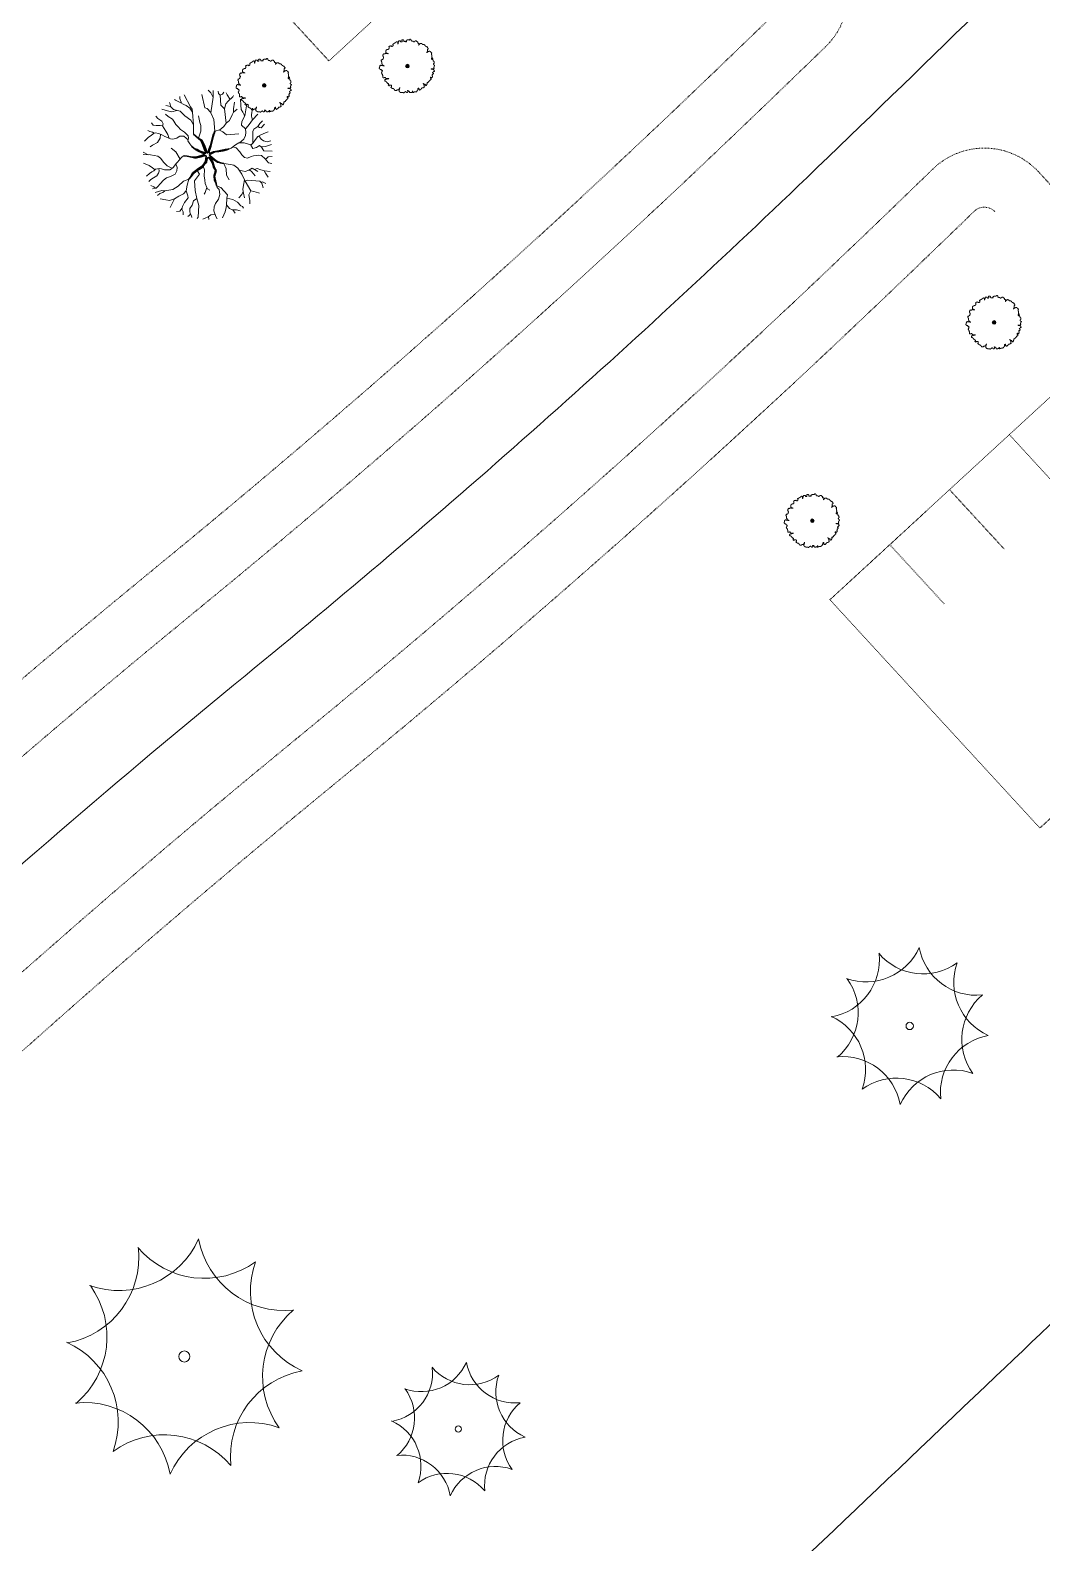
# Model space of a CAD drawing. Header units: feet. Extents: x 99089 to 101049, y 99298 to 100905.
# Drawn here: x 99781.5 to 99918.4, y 99948.9 to 100153.6 of the extents above; entities that cross this region are included whole.
import ezdxf

# ---------------------------------------------------------------- set-up
doc = ezdxf.new("R2010")
doc.units = ezdxf.units.FT
doc.header["$MEASUREMENT"] = 0
doc.linetypes.add('DGN Style 2', pattern=[27.4374, 16.46244, -10.97496])
for name, color, linetype, lineweight in [('Survey Exist Alignments', 1, 'DGN Style 2', 0), ('Survey Exist Driveway', 92, 'DGN Style 2', 0), ('Survey Exist Pavement', 92, 'DGN Style 2', 0), ('Survey Exist Surface', 7, 'DGN Style 2', 0), ('Survey Exist Trees', 96, 'Continuous', 0)]:
    doc.layers.add(name, color=color, linetype=linetype, lineweight=lineweight)
doc.linetypes.add('StationLine', pattern='A,0,[2,dgnlstyle-.shx,S=0.039683,R=0,X=0,Y=0],100.0002', length=100.0002)
doc.linetypes.add('{ Tree Line }', pattern='A,0,[2,dgnlstyle-lstyle.shx,S=0.059208,R=0,X=0,Y=0],-7.4711', length=7.4711)

# ---------------------------------------------------------------- blocks, each defined once
blk = doc.blocks.new('C Tree')
at = {"layer": 'Survey Exist Trees', "color": 3}
blk.add_circle((0, 0), 0.00164, dxfattribs=at)
for centre, start, end in [((-0.03928, 0.02941), 280.2067, 5.9716), ((-0.01935, 0.04536), 250.2113, 335.9762), ((0.00593, 0.04896), 220.2113, 305.9762), ((0.02962, 0.03943), 190.2113, 275.9762), ((0.04537, 0.01934), 160.2113, 245.9762), ((-0.04872, 0.00583), 310.2067, 35.9716), ((-0.04537, -0.01935), 340.2113, 65.9762), ((-0.02962, -0.03944), 10.2113, 95.9762), ((0.01935, -0.04537), 70.2113, 155.9762), ((-0.00593, -0.04897), 40.2113, 125.9762)]:
    blk.add_arc(centre, 0.02581, start, end, dxfattribs=at)
at = {"layer": 'Survey Exist Trees', "color": 3, "extrusion": (0, 0, -1)}
for centre, start, end in [((-0.049, -0.00594), 324.0728, 49.7489), ((-0.03947, -0.02965), 354.0728, 79.7489)]:
    blk.add_arc(centre, 0.02583, start, end, dxfattribs=at)
blk = doc.blocks.new('D  Ttree')
at = {"layer": 'Survey Exist Trees', "color": 3, "linetype": 'Continuous', "lineweight": 0, "flags": 128}
for points in [[(-0.00882, 0.01255), (-0.00892, 0.01804), (-0.00954, 0.02565), (-0.00968, 0.02732), (-0.01064, 0.02875), (-0.01446, 0.03593)], [(0.00119, 0.02549), (-0.00083, 0.02766), (-0.00221, 0.02819), (-0.00388, 0.03599)], [(0.00265, 0.03471), (0.00128, 0.03704), (-0.00018, 0.03856)], [(0.00266, 0.03832), (0.00281, 0.03448), (0.00129, 0.02512), (0.00318, 0.02123), (0.00377, 0.01439), (0.00678, 0.01502), (0.00906, 0.01713), (0.01042, 0.01907), (0.00949, 0.02755), (0.00738, 0.02981), (0.00691, 0.03556), (0.0059, 0.03655), (0.00572, 0.03805)], [(0.00691, 0.03556), (0.00821, 0.03618), (0.00908, 0.03734)], [(0.01274, 0.03314), (0.01107, 0.03593), (0.01054, 0.03693)], [(-0.01867, 0.02662), (-0.02176, 0.02579), (-0.02421, 0.0264), (-0.02766, 0.02728)], [(-0.00892, 0.01804), (-0.01039, 0.02088), (-0.01406, 0.02346), (-0.01687, 0.02615), (-0.02066, 0.02713), (-0.02249, 0.02897), (-0.02519, 0.02955)], [(-0.02249, 0.02897), (-0.02265, 0.03033), (-0.02305, 0.03123)], [(-0.00954, 0.02565), (-0.01111, 0.02786), (-0.01331, 0.02946), (-0.01453, 0.03007), (-0.01685, 0.0313), (-0.01954, 0.03265), (-0.02021, 0.03311)], [(-0.01599, 0.03084), (-0.01697, 0.03362), (-0.01696, 0.03485)], [(0.00949, 0.02753), (0.01032, 0.03042), (0.01168, 0.03213), (0.01438, 0.0347), (0.0147, 0.03541)], [(0.01042, 0.01911), (0.01251, 0.02062), (0.01398, 0.02392), (0.01484, 0.02551), (0.01693, 0.02735)], [(0.01484, 0.02551), (0.01485, 0.0276), (0.01535, 0.03151)], [(0.01832, 0.0074), (0.02093, 0.00949), (0.02192, 0.01172), (0.02215, 0.01356), (0.02192, 0.0157), (0.0196, 0.01785), (0.0198, 0.01998), (0.0215, 0.02344), (0.02274, 0.03057)], [(0.0215, 0.02344), (0.02108, 0.02392), (0.02023, 0.02551), (0.01938, 0.02722), (0.01914, 0.02967), (0.019, 0.03321)], [(0.02601, 0.02087), (0.02537, 0.02318), (0.02537, 0.02403), (0.02602, 0.02786)], [(-0.02728, 0.01744), (-0.02864, 0.01771), (-0.03097, 0.01759), (-0.03268, 0.01796), (-0.03374, 0.01929)], [(-0.02329, 0.01007), (-0.02412, 0.01244), (-0.02534, 0.01428), (-0.02729, 0.01746), (-0.0268, 0.01857), (-0.02765, 0.02016), (-0.0301, 0.02175), (-0.0312, 0.02317)], [(-0.00989, 0.00516), (-0.00989, 0.00516), (-0.01116, 0.0068), (-0.01226, 0.00863), (-0.01188, 0.01023), (-0.012, 0.01157), (-0.0142, 0.01366), (-0.01665, 0.01525), (-0.01799, 0.01684), (-0.01933, 0.01832), (-0.02055, 0.02028), (-0.02141, 0.0215), (-0.02385, 0.0231), (-0.02556, 0.02432)], [(-0.00597, 0.01021), (-0.00465, 0.01438), (-0.00464, 0.01769), (-0.00513, 0.01953), (-0.00585, 0.02345)], [(0.02192, 0.01571), (0.02352, 0.01755), (0.02499, 0.01963), (0.0261, 0.02097), (0.02921, 0.02439)], [(0.02619, 0.00713), (0.0262, 0.01407), (0.02677, 0.01546), (0.02914, 0.01704), (0.03034, 0.01896), (0.03199, 0.02047)], [(0.02915, 0.01705), (0.03025, 0.01656), (0.0311, 0.01631), (0.03314, 0.01849)], [(-0.01215, 0.0091), (-0.01323, 0.01023), (-0.0147, 0.01145), (-0.01592, 0.01145), (-0.01702, 0.01133), (-0.018, 0.01084), (-0.01886, 0.01023), (-0.02119, 0.00962), (-0.02242, 0.00974), (-0.02437, 0.01048), (-0.02596, 0.01122), (-0.02731, 0.01195), (-0.02939, 0.01293), (-0.03159, 0.01343), (-0.03269, 0.01269), (-0.03392, 0.01184), (-0.03551, 0.01073), (-0.03792, 0.0084)], [(-0.0321, 0.01309), (-0.03318, 0.0138), (-0.03477, 0.01416), (-0.03597, 0.01471)], [(-0.0285, 0.01251), (-0.02866, 0.01012), (-0.03026, 0.00767), (-0.03308, 0.00596), (-0.03465, 0.00512)], [(0.00651, 0.01497), (0.00852, 0.01401), (0.01069, 0.01213), (0.01792, 0.0127)], [(0.01223, 0.00382), (0.01332, 0.0042), (0.0159, 0.00628), (0.01798, 0.00738), (0.02104, 0.0075), (0.02435, 0.0064), (0.02533, 0.00628), (0.02643, 0.00738), (0.02778, 0.00934), (0.02913, 0.01117), (0.0306, 0.01191), (0.03269, 0.01288), (0.03524, 0.01392)], [(0.02982, 0.01151), (0.03109, 0.00958), (0.03256, 0.0086), (0.03464, 0.0081), (0.03683, 0.00862)], [(-0.02145, -0.00768), (-0.02246, -0.00716), (-0.02441, -0.00618), (-0.02649, -0.00422), (-0.02844, -0.00164), (-0.03003, -0.00042), (-0.03223, -0.00005), (-0.03444, 0.00032), (-0.03879, 0.00054)], [(-0.03576, 0.00039), (-0.03875, 0.00193)], [(-0.01687, -0.00222), (-0.0193, 0.00217), (-0.02212, 0.00433)], [(0.01438, 0.00506), (0.01638, 0.00445), (0.01846, 0.00212), (0.0198, 0.00028), (0.02139, -0.00119), (0.0231, -0.00168), (0.02531, -0.00071), (0.02666, -0.00034), (0.02984, 0.00003), (0.03143, -0.0001), (0.03351, -0.00206), (0.03558, -0.00439), (0.0374, -0.00482)], [(0.02492, 0.00633), (0.0263, 0.00407), (0.02838, 0.00468), (0.0301, 0.00578), (0.03132, 0.00492), (0.03279, 0.00259), (0.03769, 0.00244)], [(0.03104, 0.00512), (0.03193, 0.00505), (0.03365, 0.00529), (0.03726, 0.00638)], [(-0.03164, -0.0085), (-0.03323, -0.00739), (-0.03519, -0.00604), (-0.03846, -0.00468)], [(-0.01447, -0.00032), (-0.01473, -0.00031), (-0.01608, -0.00128), (-0.01743, -0.00288), (-0.01841, -0.00398), (-0.01914, -0.00483), (-0.02013, -0.00618), (-0.02099, -0.00728), (-0.02185, -0.00802), (-0.02283, -0.00863), (-0.02503, -0.0085), (-0.02613, -0.0085), (-0.02785, -0.00801), (-0.02907, -0.00776), (-0.03017, -0.00789), (-0.0314, -0.00825), (-0.03238, -0.00923), (-0.03348, -0.00984), (-0.03495, -0.01082), (-0.03665, -0.01232)], [(-0.02935, -0.0078), (-0.02932, -0.00936), (-0.02957, -0.01058), (-0.03055, -0.01217), (-0.03263, -0.01327), (-0.03423, -0.01425), (-0.03536, -0.01555)], [(-0.01926, -0.00499), (-0.01866, -0.00728), (-0.01879, -0.00924), (-0.01977, -0.01108), (-0.02247, -0.01255), (-0.0248, -0.0134), (-0.02664, -0.01475), (-0.0286, -0.01683), (-0.02995, -0.01842), (-0.03093, -0.0194), (-0.03308, -0.01981)], [(-0.0031, -0.00634), (-0.00238, -0.00864), (-0.00251, -0.0122), (-0.00227, -0.01465), (-0.00191, -0.01673), (-0.00106, -0.01906), (-0.00192, -0.02199), (-0.00254, -0.02297)], [(0.00902, -0.00485), (0.01311, -0.00534), (0.01493, -0.00575), (0.01734, -0.00757), (0.01821, -0.00884), (0.01979, -0.01116), (0.02163, -0.01535), (0.02498, -0.0211), (0.02379, -0.02336), (0.02437, -0.02683), (0.02448, -0.02868)], [(0.00902, -0.00485), (0.0104, -0.00789), (0.01059, -0.01165), (0.01228, -0.01457)], [(0.01821, -0.00884), (0.02174, -0.00952), (0.02382, -0.00879), (0.02591, -0.00757), (0.02921, -0.00953)], [(0.02424, -0.00854), (0.02565, -0.00977), (0.02761, -0.01222)], [(0.02732, -0.0084), (0.02884, -0.00781), (0.03104, -0.00855), (0.03312, -0.00916), (0.03647, -0.0095)], [(0.03378, -0.00236), (0.03523, -0.00096), (0.03773, -0.00061)], [(-0.03137, -0.01948), (-0.03231, -0.01866), (-0.03421, -0.01785)], [(-0.0227, -0.03089), (-0.02021, -0.02575), (-0.01766, -0.02419), (-0.01488, -0.02277), (-0.01328, -0.02102), (-0.01269, -0.01772), (-0.01172, -0.01404), (-0.01485, -0.01523), (-0.018, -0.01833), (-0.02122, -0.02015), (-0.02592, -0.02096), (-0.02769, -0.02075), (-0.03156, -0.02208)], [(-0.00673, -0.00906), (-0.0054, -0.01119), (-0.00827, -0.01501), (-0.00794, -0.02077), (-0.00683, -0.02563), (-0.00574, -0.02971), (-0.00617, -0.03652), (-0.00675, -0.03736)], [(0.00473, -0.01776), (0.00506, -0.01906), (0.00628, -0.02016), (0.00677, -0.0231), (0.0059, -0.02592), (0.00418, -0.02861), (0.00332, -0.03045), (0.00307, -0.0329), (0.00429, -0.03621), (0.00508, -0.03756)], [(0.02124, -0.01446), (0.02062, -0.01773), (0.02024, -0.02018), (0.02073, -0.02238), (0.02121, -0.0252)], [(0.02163, -0.01535), (0.02295, -0.01467), (0.02552, -0.01491), (0.02809, -0.01516), (0.03042, -0.01529), (0.03164, -0.01651), (0.03238, -0.01925)], [(0.03103, -0.0159), (0.03201, -0.01578), (0.0336, -0.01651), (0.03373, -0.01677)], [(0.03285, -0.00908), (0.03373, -0.01063), (0.03539, -0.01291)], [(-0.02593, -0.02096), (-0.02702, -0.02197), (-0.02886, -0.02258), (-0.0303, -0.02374)], [(-0.02021, -0.02575), (-0.02312, -0.02675), (-0.02532, -0.02626), (-0.02864, -0.02566)], [(-0.01328, -0.02102), (-0.01233, -0.02407), (-0.01197, -0.02517), (-0.01418, -0.02799), (-0.01541, -0.03031), (-0.01578, -0.03178), (-0.01505, -0.0335), (-0.01493, -0.03516)], [(-0.00683, -0.02563), (-0.00891, -0.02689), (-0.00978, -0.02946), (-0.01101, -0.03142), (-0.01113, -0.03326), (-0.01089, -0.03436), (-0.01004, -0.03583), (-0.00988, -0.03681)], [(-0.0012, -0.01953), (-0.00069, -0.01979), (0.00077, -0.02053)], [(0.00478, -0.01798), (0.00728, -0.01908), (0.01117, -0.02335), (0.01093, -0.02531), (0.01065, -0.02943), (0.01052, -0.03081), (0.00989, -0.03341), (0.0083, -0.03694)], [(0.01093, -0.02531), (0.01432, -0.02614), (0.01708, -0.0277), (0.01912, -0.02997), (0.0201, -0.03022), (0.02075, -0.03134)], [(0.0205, -0.02134), (0.01975, -0.02324), (0.01803, -0.02507)], [(0.02498, -0.02111), (0.02685, -0.02141), (0.02954, -0.02227), (0.03027, -0.02243)], [(-0.01566, -0.03132), (-0.01701, -0.03301), (-0.01892, -0.03326)], [(-0.01062, -0.03482), (-0.01151, -0.0357), (-0.01223, -0.03614)], [(0.00386, -0.03504), (0.00135, -0.03523), (-0.00012, -0.03633), (-0.00208, -0.03718), (-0.0034, -0.03786)], [(0.01065, -0.02932), (0.0125, -0.03144), (0.01421, -0.0323), (0.01666, -0.03218), (0.01868, -0.03281)], [(0.01431, -0.03229), (0.01582, -0.03431)], [(0.00004, -0.03621), (0.00013, -0.03797)]]:
    blk.add_lwpolyline(points, dxfattribs=at)
at = {"layer": 'Survey Exist Trees', "color": 3, "linetype": 'Continuous', "lineweight": 30, "flags": 128}
for points in [[(-0.00806, 0.0038), (-0.00679, 0.00337), (-0.00507, 0.00255), (-0.00346, 0.00185), (-0.00206, 0.00126), (-0.00173, 0.00128), (-0.00161, 0.00165), (-0.00214, 0.00311), (-0.00309, 0.00568), (-0.00398, 0.00777), (-0.00455, 0.00877), (-0.00617, 0.01021), (-0.00882, 0.01255)], [(-0.00664, 0.01063), (-0.00509, 0.00966), (-0.00397, 0.00896), (-0.00306, 0.00711), (-0.00226, 0.00531), (-0.00149, 0.00308), (-0.00102, 0.00173), (-0.00079, 0.00143), (-0.00043, 0.00153), (-0.00009, 0.00241), (0.00045, 0.0039), (0.00116, 0.00585), (0.00177, 0.00825), (0.0023, 0.01053), (0.00277, 0.0122), (0.00345, 0.01336)], [(0.00377, 0.01439), (0.00279, 0.01118), (0.00215, 0.0085), (0.0014, 0.00549), (0.00045, 0.00242), (0.0003, 0.00195), (0.00049, 0.00141), (0.00092, 0.00136), (0.00303, 0.00209), (0.00536, 0.00256), (0.00809, 0.00298), (0.00987, 0.00337), (0.01138, 0.00353)], [(-0.01092, -0.00083), (-0.00875, -0.00105), (-0.00679, -0.00085), (-0.00462, -0.00031), (-0.00265, 0.00051), (-0.00246, 0.00086), (-0.00271, 0.00113), (-0.00587, 0.00255), (-0.00762, 0.00347), (-0.00989, 0.00516)], [(0.01223, 0.00382), (0.01061, 0.00327), (0.00845, 0.00273), (0.00609, 0.00235), (0.00374, 0.00199), (0.00215, 0.00123), (0.00067, 0.00052), (0.00049, 0.00029), (0.00089, -0.00024), (0.00216, -0.00126), (0.00454, -0.00316), (0.00561, -0.00391), (0.00771, -0.00459)], [(-0.01064, -0.01283), (-0.00929, -0.01036), (-0.00774, -0.0091), (-0.00602, -0.00786), (-0.00419, -0.00658), (-0.0025, -0.00475), (-0.00187, -0.00358), (-0.00134, -0.00065), (-0.00151, -0.0002), (-0.00194, -0.0001), (-0.00453, -0.00083), (-0.00718, -0.00141), (-0.0083, -0.00152), (-0.01058, -0.00089), (-0.01256, -0.00051), (-0.01447, -0.00032)], [(0.00452, -0.01674), (0.00353, -0.01454), (0.00332, -0.01254), (0.00326, -0.01185), (0.00368, -0.01069), (0.00406, -0.00882), (0.00298, -0.00698), (0.00245, -0.0047), (0.00159, -0.00318), (0.00043, -0.00154), (0, -0.00128), (-0.00044, -0.00138), (-0.00074, -0.00188), (-0.00123, -0.00382), (-0.00137, -0.00441), (-0.0031, -0.00634), (-0.00403, -0.00735), (-0.00673, -0.00906), (-0.00944, -0.01149), (-0.01172, -0.01404)], [(0.00902, -0.00485), (0.00522, -0.0041), (0.00348, -0.0028), (0.00067, -0.00107), (0.00172, -0.00268), (0.00264, -0.0041), (0.00295, -0.00544), (0.0036, -0.00741), (0.00448, -0.00889), (0.00362, -0.01228), (0.00473, -0.01776)]]:
    blk.add_lwpolyline(points, dxfattribs=at)
blk = doc.blocks.new('S Tree')
at = {"layer": 'Survey Exist Trees', "color": 3, "linetype": 'Continuous', "lineweight": 0}
blk.add_circle((0, 0), 0.00164, dxfattribs=at)
blk.add_open_spline([(-0.0103, 0.0211), (-0.0128, 0.0196), (-0.0131, 0.0196), (-0.0129, 0.0194), (-0.0129, 0.0191), (-0.0128, 0.0188), (-0.0128, 0.0185), (-0.0126, 0.0182), (-0.0129, 0.018), (-0.0131, 0.0178), (-0.0135, 0.0176), (-0.014, 0.0175), (-0.0142, 0.0176), (-0.0142, 0.0179), (-0.0145, 0.0182), (-0.0148, 0.018), (-0.0151, 0.0179), (-0.0154, 0.0178), (-0.0157, 0.0178), (-0.016, 0.0178), (-0.0163, 0.0175), (-0.0167, 0.0173), (-0.0163, 0.017), (-0.0163, 0.0167), (-0.0164, 0.0165), (-0.0164, 0.0162), (-0.0164, 0.0159), (-0.0164, 0.0156), (-0.0166, 0.0153), (-0.0169, 0.015), (-0.0171, 0.0149), (-0.0174, 0.0149), (-0.0177, 0.0149), (-0.018, 0.0147), (-0.0183, 0.0146), (-0.0186, 0.0144), (-0.0189, 0.0143), (-0.0192, 0.0138), (-0.0192, 0.0135), (-0.0192, 0.0133), (-0.0192, 0.013), (-0.0192, 0.0125), (-0.0192, 0.0122), (-0.019, 0.0118), (-0.0171, 0.011), (-0.0192, 0.0114), (-0.0195, 0.0112), (-0.0198, 0.0111), (-0.02, 0.0109), (-0.0203, 0.0109), (-0.0206, 0.0111), (-0.0209, 0.0109), (-0.0212, 0.0109), (-0.0215, 0.0106), (-0.0215, 0.0104), (-0.0216, 0.0101), (-0.0218, 0.0098), (-0.0219, 0.0095), (-0.0219, 0.0092), (-0.0218, 0.0092), (-0.0218, 0.0089), (-0.0216, 0.0086), (-0.0215, 0.0083), (-0.0212, 0.0082), (-0.0212, 0.0079), (-0.0212, 0.0076), (-0.0213, 0.0073), (-0.0215, 0.007), (-0.0216, 0.0067), (-0.0216, 0.0064), (-0.0218, 0.0061), (-0.0221, 0.006), (-0.0224, 0.0057), (-0.0228, 0.0056), (-0.023, 0.0055), (-0.023, 0.0056), (-0.0231, 0.0057), (-0.0233, 0.0053), (-0.0233, 0.0053), (-0.023, 0.0053), (-0.0231, 0.0052), (-0.0232, 0.0051), (-0.0236, 0.0046), (-0.0231, 0.0044), (-0.0231, 0.0041), (-0.0229, 0.0038), (-0.0229, 0.0035), (-0.0229, 0.0032), (-0.0229, 0.003), (-0.0229, 0.0027), (-0.0229, 0.0024), (-0.0228, 0.0021), (-0.0225, 0.0021), (-0.0224, 0.0018), (-0.0225, 0.0015), (-0.0225, 0.0012), (-0.0207, 0.0001), (-0.0227, 0.0006), (-0.0229, 0.0006), (-0.0232, 0.0005), (-0.0235, 0.0006), (-0.0238, 0.0008), (-0.0241, 0.0006), (-0.0244, 0.0005), (-0.0245, 0.0002), (-0.0247, -0.0001), (-0.0247, -0.0005), (-0.0248, -0.001), (-0.0248, -0.0013), (-0.025, -0.0015), (-0.025, -0.0018), (-0.025, -0.0021), (-0.0248, -0.0024), (-0.0245, -0.0026), (-0.0241, -0.0029), (-0.0238, -0.0029), (-0.0235, -0.0029), (-0.0232, -0.003), (-0.0234, -0.0031), (-0.0235, -0.0032), (-0.0235, -0.0034), (-0.0232, -0.0036), (-0.0229, -0.0037), (-0.0227, -0.0037), (-0.0224, -0.0039), (-0.0222, -0.0042), (-0.0224, -0.0044), (-0.0225, -0.0047), (-0.0227, -0.005), (-0.0227, -0.0051), (-0.0227, -0.0052), (-0.0225, -0.0053), (-0.0227, -0.0054), (-0.0227, -0.0055), (-0.0229, -0.0056), (-0.0231, -0.0059), (-0.0229, -0.0062), (-0.0229, -0.0065), (-0.0227, -0.0068), (-0.0225, -0.0071), (-0.0222, -0.0072), (-0.0221, -0.0075), (-0.0221, -0.0078), (-0.0221, -0.0081), (-0.0219, -0.0084), (-0.0219, -0.0087), (-0.0219, -0.0089), (-0.0219, -0.0092), (-0.0219, -0.0095), (-0.0219, -0.0098), (-0.0218, -0.0101), (-0.0215, -0.0103), (-0.0212, -0.0103), (-0.0209, -0.0103), (-0.0206, -0.0101), (-0.0203, -0.01), (-0.02, -0.01), (-0.0198, -0.01), (-0.0196, -0.0103), (-0.0196, -0.0105), (-0.0192, -0.0108), (-0.0189, -0.0111), (-0.0165, -0.0111), (-0.0192, -0.0117), (-0.0195, -0.012), (-0.0198, -0.012), (-0.02, -0.012), (-0.0202, -0.0123), (-0.0202, -0.0126), (-0.0202, -0.013), (-0.02, -0.0133), (-0.0198, -0.0133), (-0.0195, -0.0134), (-0.0192, -0.0136), (-0.0187, -0.014), (-0.0184, -0.0143), (-0.0183, -0.0146), (-0.0183, -0.0149), (-0.018, -0.0149), (-0.0177, -0.015), (-0.0176, -0.0153), (-0.0173, -0.0155), (-0.0169, -0.0156), (-0.0167, -0.0159), (-0.0166, -0.0162), (-0.0169, -0.0164), (-0.017, -0.0166), (-0.0173, -0.0166), (-0.0171, -0.0169), (-0.0169, -0.0172), (-0.0164, -0.0174), (-0.0161, -0.0175), (-0.0163, -0.0172), (-0.016, -0.0171), (-0.0157, -0.0169), (-0.0154, -0.0169), (-0.0151, -0.0169), (-0.0148, -0.0169), (-0.0144, -0.0169), (-0.0142, -0.0172), (-0.0142, -0.0175), (-0.0142, -0.0178), (-0.0141, -0.0181), (-0.0141, -0.0185), (-0.0144, -0.0187), (-0.0147, -0.0188), (-0.0144, -0.0191), (-0.0142, -0.0194), (-0.014, -0.0195), (-0.0137, -0.0195), (-0.0134, -0.0198), (-0.0131, -0.02), (-0.0128, -0.02), (-0.0125, -0.02), (-0.0122, -0.0203), (-0.0118, -0.0206), (-0.0116, -0.0209), (-0.0116, -0.0211), (-0.0113, -0.0213), (-0.0112, -0.0216), (-0.0109, -0.0216), (-0.0106, -0.0217), (-0.0103, -0.0217), (-0.0099, -0.0217), (-0.0095, -0.0217), (-0.0095, -0.0214), (-0.0093, -0.0211), (-0.009, -0.0211), (-0.0086, -0.0211), (-0.0083, -0.021), (-0.008, -0.0209), (-0.0077, -0.0209), (-0.0068, -0.0191), (-0.0074, -0.0211), (-0.0074, -0.0214), (-0.0074, -0.0217), (-0.0074, -0.022), (-0.0074, -0.0223), (-0.0073, -0.0226), (-0.007, -0.0227), (-0.0067, -0.023), (-0.0066, -0.0233), (-0.0063, -0.0233), (-0.006, -0.0233), (-0.0057, -0.0235), (-0.0054, -0.0235), (-0.0051, -0.0235), (-0.0048, -0.0235), (-0.0045, -0.0235), (-0.0042, -0.0235), (-0.0039, -0.0235), (-0.0037, -0.0235), (-0.0037, -0.0238), (-0.0034, -0.0238), (-0.0031, -0.0236), (-0.0028, -0.0233), (-0.0024, -0.023), (-0.0021, -0.0229), (-0.0018, -0.0226), (-0.0015, -0.0227), (-0.0012, -0.023), (-0.0009, -0.0233), (-0.0006, -0.0235), (-0.0002, -0.0235), (0.0001, -0.0233), (0.0004, -0.0232), (0.0004, -0.0232), (0.0004, -0.0227), (0.0004, -0.0223), (0.0003, -0.022), (0.0001, -0.0216), (0.0001, -0.0219), (0.0004, -0.0219), (0.0007, -0.0219), (0.001, -0.022), (0.0014, -0.0224), (0.0017, -0.0227), (0.0017, -0.023), (0.0019, -0.0233), (0.0021, -0.0235), (0.0024, -0.0235), (0.0027, -0.0236), (0.003, -0.0235), (0.0034, -0.0233), (0.0037, -0.0233), (0.004, -0.0232), (0.0042, -0.0229), (0.0045, -0.0226), (0.0046, -0.0223), (0.0043, -0.0223), (0.0046, -0.0223), (0.0049, -0.0223), (0.0048, -0.0226), (0.0046, -0.0229), (0.0045, -0.0232), (0.0043, -0.0235), (0.0046, -0.0235), (0.0049, -0.0233), (0.0052, -0.0233), (0.0055, -0.0233), (0.0059, -0.023), (0.0063, -0.0229), (0.0066, -0.0229), (0.0069, -0.0229), (0.0072, -0.0229), (0.0077, -0.0227), (0.0079, -0.0227), (0.0082, -0.0227), (0.0082, -0.0224), (0.0084, -0.0222), (0.0085, -0.0219), (0.0088, -0.0217), (0.0091, -0.0214), (0.0091, -0.0211), (0.0092, -0.0209), (0.0095, -0.0209), (0.0095, -0.0206), (0.0092, -0.0203), (0.0092, -0.02), (0.0094, -0.0197), (0.0097, -0.0197), (0.0098, -0.0194), (0.0101, -0.0195), (0.0101, -0.0198), (0.0101, -0.0201), (0.0103, -0.0204), (0.0104, -0.0207), (0.0107, -0.0211), (0.0107, -0.0214), (0.011, -0.0211), (0.0113, -0.0211), (0.0116, -0.021), (0.0117, -0.0207), (0.012, -0.0206), (0.0123, -0.0203), (0.0124, -0.02), (0.0126, -0.0197), (0.0129, -0.0194), (0.0133, -0.0194), (0.0136, -0.0193), (0.0139, -0.0193), (0.0142, -0.0191), (0.0145, -0.0188), (0.0148, -0.0187), (0.015, -0.0187), (0.015, -0.0184), (0.0149, -0.0181), (0.0148, -0.0177), (0.0148, -0.0172), (0.0148, -0.0169), (0.0138, -0.015), (0.015, -0.0165), (0.015, -0.0162), (0.015, -0.0159), (0.0153, -0.0161), (0.0156, -0.0161), (0.0159, -0.0164), (0.0158, -0.0166), (0.0159, -0.0169), (0.0162, -0.0172), (0.0165, -0.0174), (0.0168, -0.0172), (0.0169, -0.0169), (0.0171, -0.0166), (0.0172, -0.0164), (0.0172, -0.0161), (0.0174, -0.0158), (0.0175, -0.0155), (0.0175, -0.0152), (0.0174, -0.0149), (0.0174, -0.0146), (0.0177, -0.0146), (0.0179, -0.0145), (0.0182, -0.0145), (0.0187, -0.0142), (0.0188, -0.0139), (0.0188, -0.0136), (0.0191, -0.0134), (0.0195, -0.0132), (0.0197, -0.0129), (0.02, -0.0127), (0.02, -0.0124), (0.0201, -0.0121), (0.0204, -0.0121), (0.0207, -0.012), (0.021, -0.0119), (0.021, -0.0116), (0.021, -0.0113), (0.021, -0.011), (0.0208, -0.0107), (0.0206, -0.0107), (0.0203, -0.0108), (0.0203, -0.0105), (0.0204, -0.0103), (0.0204, -0.01), (0.0206, -0.0097), (0.0206, -0.01), (0.0208, -0.01), (0.0211, -0.01), (0.0214, -0.0101), (0.0217, -0.0101), (0.0219, -0.0098), (0.0221, -0.0097), (0.0221, -0.0094), (0.0221, -0.0091), (0.022, -0.0088), (0.0217, -0.0087), (0.0219, -0.0084), (0.022, -0.0081), (0.0223, -0.0079), (0.0223, -0.0076), (0.022, -0.0075), (0.0221, -0.0072), (0.0224, -0.0071), (0.0227, -0.0071), (0.023, -0.0068), (0.023, -0.0065), (0.0229, -0.0062), (0.0226, -0.006), (0.0223, -0.0058), (0.0224, -0.0055), (0.0227, -0.0053), (0.023, -0.0052), (0.0232, -0.0049), (0.0237, -0.0042), (0.0236, -0.0046), (0.0239, -0.0047), (0.0239, -0.0044), (0.0239, -0.0042), (0.0237, -0.0039), (0.0236, -0.0036), (0.0235, -0.0033), (0.0233, -0.003), (0.0208, -0.0025), (0.0232, -0.0024), (0.0235, -0.0023), (0.0236, -0.002), (0.0233, -0.0017), (0.0233, -0.0014), (0.0233, -0.0011), (0.0233, -0.0008), (0.0236, -0.0008), (0.0236, -0.0005), (0.0237, -0.0002), (0.0237, 0), (0.024, 0.0003), (0.0242, 0.0006), (0.0239, 0.0008), (0.0235, 0.0012), (0.0232, 0.0015), (0.023, 0.0018), (0.0232, 0.0021), (0.0233, 0.0024), (0.0236, 0.0024), (0.0236, 0.0027), (0.0237, 0.003), (0.0237, 0.0032), (0.0237, 0.0035), (0.0236, 0.0038), (0.0236, 0.0041), (0.0233, 0.0043), (0.023, 0.0044), (0.0229, 0.0047), (0.0227, 0.0051), (0.0227, 0.0054), (0.0226, 0.0058), (0.0225, 0.0059), (0.0223, 0.006), (0.0221, 0.006), (0.0219, 0.006), (0.0218, 0.0059), (0.0214, 0.0061), (0.0212, 0.0064), (0.0212, 0.0069), (0.0216, 0.0071), (0.0218, 0.007), (0.0217, 0.0069), (0.0221, 0.0067), (0.0221, 0.0068), (0.0224, 0.0069), (0.0224, 0.0071), (0.0222, 0.0073), (0.0219, 0.0077), (0.0217, 0.0077), (0.0217, 0.0078), (0.0216, 0.0079), (0.0216, 0.0082), (0.0217, 0.0085), (0.0217, 0.0088), (0.0216, 0.009), (0.0216, 0.0093), (0.0216, 0.0098), (0.0214, 0.0102), (0.0214, 0.0105), (0.0213, 0.0108), (0.0213, 0.0111), (0.0214, 0.0114), (0.0216, 0.0117), (0.0214, 0.012), (0.0211, 0.0121), (0.0207, 0.0124), (0.0206, 0.0127), (0.0203, 0.013), (0.02, 0.0131), (0.0197, 0.0133), (0.0194, 0.0133), (0.0191, 0.0133), (0.0191, 0.013), (0.0187, 0.013), (0.0184, 0.013), (0.0171, 0.0118), (0.0179, 0.0135), (0.0177, 0.0137), (0.0177, 0.014), (0.0177, 0.0143), (0.0177, 0.0146), (0.0177, 0.0149), (0.0179, 0.015), (0.0182, 0.0151), (0.0185, 0.0153), (0.0185, 0.0156), (0.0185, 0.0159), (0.0182, 0.016), (0.0179, 0.0163), (0.0177, 0.0167), (0.0177, 0.017), (0.0174, 0.017), (0.0169, 0.0172), (0.0168, 0.0175), (0.0165, 0.0175), (0.0162, 0.0176), (0.0159, 0.0178), (0.0158, 0.018), (0.0155, 0.0183), (0.0153, 0.0186), (0.0153, 0.0189), (0.015, 0.0189), (0.0148, 0.0191), (0.0145, 0.0191), (0.0142, 0.0191), (0.0139, 0.0192), (0.0136, 0.0192), (0.0133, 0.0194), (0.013, 0.0194), (0.0129, 0.0196), (0.0129, 0.0199), (0.012, 0.0202), (0.0117, 0.0201), (0.0114, 0.0201), (0.0111, 0.0199), (0.0099, 0.0185), (0.0104, 0.0201), (0.01, 0.0202), (0.0097, 0.0202), (0.0094, 0.0204), (0.0091, 0.0204), (0.0091, 0.0207), (0.0091, 0.021), (0.0091, 0.0212), (0.0094, 0.0212), (0.0091, 0.0214), (0.0085, 0.0217), (0.0081, 0.022), (0.0081, 0.0223), (0.0078, 0.0224), (0.0075, 0.0225), (0.0072, 0.0225), (0.0068, 0.0225), (0.0068, 0.0223), (0.0065, 0.022), (0.0062, 0.0218), (0.0059, 0.0215), (0.0056, 0.0214), (0.0052, 0.0218), (0.0049, 0.0221), (0.0046, 0.0221), (0.0042, 0.0221), (0.0039, 0.0221), (0.0037, 0.0224), (0.0034, 0.0225), (0.0033, 0.0228), (0.0033, 0.0231), (0.0032, 0.0234), (0.0029, 0.0237), (0.0026, 0.0239), (0.0023, 0.0239), (0.002, 0.0237), (0.0019, 0.0234), (0.0016, 0.0231), (0.0013, 0.0233), (0.001, 0.0233), (0.0005, 0.0234), (0.0003, 0.0234), (0, 0.0234), (-0.0003, 0.0231), (-0.0006, 0.0231), (-0.0009, 0.023), (-0.001, 0.0227), (-0.0013, 0.0225), (-0.0012, 0.0223), (-0.0009, 0.022), (-0.001, 0.0217), (-0.0013, 0.0217), (-0.0016, 0.0217), (-0.0019, 0.0218), (-0.0022, 0.0218), (-0.0025, 0.0218), (-0.0028, 0.0218), (-0.0031, 0.022), (-0.0031, 0.0223), (-0.0031, 0.0225), (-0.0031, 0.0228), (-0.0034, 0.023), (-0.0037, 0.0233), (-0.0039, 0.0233), (-0.0042, 0.0233), (-0.0045, 0.0233), (-0.0048, 0.0233), (-0.005, 0.023), (-0.005, 0.0227), (-0.0048, 0.0224), (-0.0048, 0.0221), (-0.0048, 0.0218), (-0.005, 0.0215), (-0.0053, 0.0215), (-0.0055, 0.0215), (-0.0058, 0.0215), (-0.0061, 0.0217), (-0.0061, 0.022), (-0.0061, 0.0223), (-0.0061, 0.0225), (-0.0064, 0.0225), (-0.0067, 0.0225), (-0.007, 0.0224), (-0.0073, 0.0223), (-0.0076, 0.0223), (-0.0079, 0.0223), (-0.0079, 0.022), (-0.008, 0.0217), (-0.008, 0.0214), (-0.0082, 0.0211), (-0.0085, 0.0185), (-0.0087, 0.0212), (-0.0089, 0.0215), (-0.0092, 0.0217), (-0.0095, 0.0217), (-0.0097, 0.0215), (-0.01, 0.0214), (-0.0103, 0.0211)], degree=1, knots=[0, 0, 0.125, 0.12766, 0.130319, 0.132979, 0.135638, 0.138298, 0.140957, 0.143617, 0.146277, 0.148936, 0.151596, 0.154255, 0.156915, 0.159574, 0.162234, 0.164894, 0.167553, 0.170213, 0.172872, 0.175532, 0.178191, 0.180851, 0.183511, 0.18617, 0.18883, 0.191489, 0.194149, 0.196809, 0.199468, 0.202128, 0.204787, 0.207447, 0.210106, 0.212766, 0.215426, 0.218085, 0.220745, 0.223404, 0.226064, 0.228723, 0.231383, 0.234043, 0.236702, 0.239362, 0.242021, 0.244681, 0.24734, 0.25, 0.25125, 0.2525, 0.25375, 0.255, 0.25625, 0.2575, 0.25875, 0.26, 0.26125, 0.2625, 0.26375, 0.265, 0.26625, 0.2675, 0.26875, 0.27, 0.27125, 0.2725, 0.27375, 0.275, 0.27625, 0.2775, 0.27875, 0.28, 0.28125, 0.2825, 0.28375, 0.285, 0.28625, 0.2875, 0.28875, 0.29, 0.29125, 0.2925, 0.29375, 0.295, 0.29625, 0.2975, 0.29875, 0.3, 0.30125, 0.3025, 0.30375, 0.305, 0.30625, 0.3075, 0.30875, 0.31, 0.31125, 0.3125, 0.31375, 0.315, 0.31625, 0.3175, 0.31875, 0.32, 0.32125, 0.3225, 0.32375, 0.325, 0.32625, 0.3275, 0.32875, 0.33, 0.33125, 0.3325, 0.33375, 0.335, 0.33625, 0.3375, 0.33875, 0.34, 0.34125, 0.3425, 0.34375, 0.345, 0.34625, 0.3475, 0.34875, 0.35, 0.35125, 0.3525, 0.35375, 0.355, 0.35625, 0.3575, 0.35875, 0.36, 0.36125, 0.3625, 0.36375, 0.365, 0.36625, 0.3675, 0.36875, 0.37, 0.37125, 0.3725, 0.37375, 0.375, 0.37625, 0.3775, 0.37875, 0.38, 0.38125, 0.3825, 0.38375, 0.385, 0.38625, 0.3875, 0.38875, 0.39, 0.39125, 0.3925, 0.39375, 0.395, 0.39625, 0.3975, 0.39875, 0.4, 0.40125, 0.4025, 0.40375, 0.405, 0.40625, 0.4075, 0.40875, 0.41, 0.41125, 0.4125, 0.41375, 0.415, 0.41625, 0.4175, 0.41875, 0.42, 0.42125, 0.4225, 0.42375, 0.425, 0.42625, 0.4275, 0.42875, 0.43, 0.43125, 0.4325, 0.43375, 0.435, 0.43625, 0.4375, 0.43875, 0.44, 0.44125, 0.4425, 0.44375, 0.445, 0.44625, 0.4475, 0.44875, 0.45, 0.45125, 0.4525, 0.45375, 0.455, 0.45625, 0.4575, 0.45875, 0.46, 0.46125, 0.4625, 0.46375, 0.465, 0.46625, 0.4675, 0.46875, 0.47, 0.47125, 0.4725, 0.47375, 0.475, 0.47625, 0.4775, 0.47875, 0.48, 0.48125, 0.4825, 0.48375, 0.485, 0.48625, 0.4875, 0.48875, 0.49, 0.49125, 0.4925, 0.49375, 0.495, 0.49625, 0.4975, 0.49875, 0.5, 0.50125, 0.5025, 0.50375, 0.505, 0.50625, 0.5075, 0.50875, 0.51, 0.51125, 0.5125, 0.51375, 0.515, 0.51625, 0.5175, 0.51875, 0.52, 0.52125, 0.5225, 0.52375, 0.525, 0.52625, 0.5275, 0.52875, 0.53, 0.53125, 0.5325, 0.53375, 0.535, 0.53625, 0.5375, 0.53875, 0.54, 0.54125, 0.5425, 0.54375, 0.545, 0.54625, 0.5475, 0.54875, 0.55, 0.55125, 0.5525, 0.55375, 0.555, 0.55625, 0.5575, 0.55875, 0.56, 0.56125, 0.5625, 0.56375, 0.565, 0.56625, 0.5675, 0.56875, 0.57, 0.57125, 0.5725, 0.57375, 0.575, 0.57625, 0.5775, 0.57875, 0.58, 0.58125, 0.5825, 0.58375, 0.585, 0.58625, 0.5875, 0.58875, 0.59, 0.59125, 0.5925, 0.59375, 0.595, 0.59625, 0.5975, 0.59875, 0.6, 0.60125, 0.6025, 0.60375, 0.605, 0.60625, 0.6075, 0.60875, 0.61, 0.61125, 0.6125, 0.61375, 0.615, 0.61625, 0.6175, 0.61875, 0.62, 0.62125, 0.6225, 0.62375, 0.625, 0.62625, 0.6275, 0.62875, 0.63, 0.63125, 0.6325, 0.63375, 0.635, 0.63625, 0.6375, 0.63875, 0.64, 0.64125, 0.6425, 0.64375, 0.645, 0.64625, 0.6475, 0.64875, 0.65, 0.65125, 0.6525, 0.65375, 0.655, 0.65625, 0.6575, 0.65875, 0.66, 0.66125, 0.6625, 0.66375, 0.665, 0.66625, 0.6675, 0.66875, 0.67, 0.67125, 0.6725, 0.67375, 0.675, 0.67625, 0.6775, 0.67875, 0.68, 0.68125, 0.6825, 0.68375, 0.685, 0.68625, 0.6875, 0.68875, 0.69, 0.69125, 0.6925, 0.69375, 0.695, 0.69625, 0.6975, 0.69875, 0.7, 0.70125, 0.7025, 0.70375, 0.705, 0.70625, 0.7075, 0.70875, 0.71, 0.71125, 0.7125, 0.71375, 0.715, 0.71625, 0.7175, 0.71875, 0.72, 0.72125, 0.7225, 0.72375, 0.725, 0.72625, 0.7275, 0.72875, 0.73, 0.73125, 0.7325, 0.73375, 0.735, 0.73625, 0.7375, 0.73875, 0.74, 0.74125, 0.7425, 0.74375, 0.745, 0.74625, 0.7475, 0.74875, 0.75, 0.75125, 0.7525, 0.75375, 0.755, 0.75625, 0.7575, 0.75875, 0.76, 0.76125, 0.7625, 0.76375, 0.765, 0.76625, 0.7675, 0.76875, 0.77, 0.77125, 0.7725, 0.77375, 0.775, 0.77625, 0.7775, 0.77875, 0.78, 0.78125, 0.7825, 0.78375, 0.785, 0.78625, 0.7875, 0.78875, 0.79, 0.79125, 0.7925, 0.79375, 0.795, 0.79625, 0.7975, 0.79875, 0.8, 0.80125, 0.8025, 0.80375, 0.805, 0.80625, 0.8075, 0.80875, 0.81, 0.81125, 0.8125, 0.81375, 0.815, 0.81625, 0.8175, 0.81875, 0.82, 0.82125, 0.8225, 0.82375, 0.825, 0.82625, 0.8275, 0.82875, 0.83, 0.83125, 0.8325, 0.83375, 0.835, 0.83625, 0.8375, 0.83875, 0.84, 0.84125, 0.8425, 0.84375, 0.845, 0.84625, 0.8475, 0.84875, 0.85, 0.85125, 0.8525, 0.85375, 0.855, 0.85625, 0.8575, 0.85875, 0.86, 0.86125, 0.8625, 0.86375, 0.865, 0.86625, 0.8675, 0.86875, 0.87, 0.87125, 0.8725, 0.87375, 0.875, 0.87625, 0.8775, 0.87875, 0.88, 0.88125, 0.8825, 0.88375, 0.885, 0.88625, 0.8875, 0.88875, 0.89, 0.89125, 0.8925, 0.89375, 0.895, 0.89625, 0.8975, 0.89875, 0.9, 0.90125, 0.9025, 0.90375, 0.905, 0.90625, 0.9075, 0.90875, 0.91, 0.91125, 0.9125, 0.91375, 0.915, 0.91625, 0.9175, 0.91875, 0.92, 0.92125, 0.9225, 0.92375, 0.925, 0.92625, 0.9275, 0.92875, 0.93, 0.93125, 0.9325, 0.93375, 0.935, 0.93625, 0.9375, 0.93875, 0.94, 0.94125, 0.9425, 0.94375, 0.945, 0.94625, 0.9475, 0.94875, 0.95, 0.95125, 0.9525, 0.95375, 0.955, 0.95625, 0.9575, 0.95875, 0.96, 0.96125, 0.9625, 0.96375, 0.965, 0.96625, 0.9675, 0.96875, 0.97, 0.97125, 0.9725, 0.97375, 0.975, 0.97625, 0.9775, 0.97875, 0.98, 0.98125, 0.9825, 0.98375, 0.985, 0.98625, 0.9875, 0.98875, 0.99, 0.99125, 0.9925, 0.99375, 0.995, 0.99625, 0.9975, 0.99875, 1, 1], dxfattribs=at)
at = {"layer": 'Survey Exist Trees', "color": 3, "linetype": 'Continuous', "lineweight": 80}
blk.add_point((0, 0), dxfattribs=at)

msp = doc.modelspace()

# ---------------------------------------------------------------- linework, layer by layer
at = {"layer": 'Survey Exist Alignments', "linetype": 'StationLine', "ltscale": 0.003281, "flags": 128}
msp.add_lwpolyline([(100099.61, 100353.12, -0.008385), (99977.24, 100223.6, -0.007878), (99886.61, 100133.71, -0.020011), (99810.55, 100066.25, 0.025769), (99713.63, 99978.28, 0.037832), (99653.1, 99907.37, -0.023999), (99615.93, 99861.31, -0.011749), (99554.41, 99795.33, -0.098614), (99545.46, 99789.2, -0.045344), (99478.32, 99767.47, -0.022164), (99336.44, 99741.94, -0.019473), (99271.74, 99735.78, -0.003536), (99182.39, 99731.42)], format="xyb", dxfattribs=at)
at = {"layer": 'Survey Exist Driveway', "ltscale": 0.003281, "flags": 128}
msp.add_lwpolyline([(99930.48, 100120.85), (99917.97, 100134.45)], dxfattribs=at)
at = {"layer": 'Survey Exist Pavement', "ltscale": 0.003281}
for p, q in [((99914, 100098.89), (99921.44, 100090.79)), ((99905.9, 100091.44), (99913.35, 100083.35)), ((99897.81, 100084), (99905.25, 100075.9))]:
    msp.add_line(p, q, dxfattribs=at)
msp.add_arc((99882.17, 100158.6), 10, 314.0621, 42.6078, dxfattribs=at)
at = {"layer": 'Survey Exist Pavement', "lineweight": 13, "ltscale": 0.003281, "extrusion": (0, 0, -1)}
for centre, radius, start, end in [((-97079.41, 103054.66), 4040.22, 225.93793, 226.13761), ((-99006.15, 101049.85), 1259.64, 226.13761, 230.72328), ((-97079.41, 103054.66), 4062.22, 225.95293, 226.13761), ((-99006.15, 101049.85), 1281.64, 226.13761, 230.72328)]:
    msp.add_arc(centre, radius, start, end, dxfattribs=at)
at = {"layer": 'Survey Exist Pavement', "ltscale": 0.003281, "extrusion": (0, 0, -1)}
msp.add_arc((-99910.61, 100127.68), 10, 45.9529, 137.3922, dxfattribs=at)
at = {"layer": 'Survey Exist Pavement', "lineweight": 13, "ltscale": 0.003281}
for radius in [1281.64, 1259.64]:
    msp.add_arc((100614.95, 99082.65), radius, 129.27672, 135.18124, dxfattribs=at)
at = {"layer": 'Survey Exist Pavement', "ltscale": 0.003281}
for points in [[(99902.13, 100223.28), (99873.69, 100254.19), (99793.47, 100180.4), (99821.9, 100149.49)], [(99969.93, 100150.34), (99998.37, 100119.43), (99918.14, 100045.64), (99889.71, 100076.55)]]:
    msp.add_3dface(points, dxfattribs=at)
at = {"layer": 'Survey Exist Surface', "ltscale": 0.003281, "extrusion": (0, 0, -1)}
for centre, radius, start, end in [((-97079.41, 103054.66), 4032.22, 225.93793, 226.13761), ((-99006.15, 101049.85), 1251.64, 226.13761, 230.72328), ((-99910.61, 100127.68), 2, 45.9529, 137.3922), ((-97079.41, 103054.66), 4070.22, 225.95293, 226.13761), ((-99006.15, 101049.85), 1289.64, 226.13761, 230.72328)]:
    msp.add_arc(centre, radius, start, end, dxfattribs=at)
at = {"layer": 'Survey Exist Surface', "ltscale": 0.003281}
for radius in [1289.64, 1251.64]:
    msp.add_arc((100614.95, 99082.65), radius, 129.27672, 135.18124, dxfattribs=at)
at = {"layer": 'Survey Exist Trees', "linetype": '{ Tree Line }'}
for points, knots in [([(99708.96, 100746.98, 0), (99720.75, 100746.98, 0), (99732.55, 100746.98, 0), (99744.35, 100746.98, 0), (99755.78, 100746.98, 0), (99751.26, 100722.28, 0), (99761.48, 100717.28, 0), (99767.73, 100714.22, 0), (99774.2, 100711.43, 0), (99780.88, 100709.29, 0), (99791.83, 100705.79, 0), (99803.02, 100703.77, 0), (99813.99, 100700.15, 0), (99825.14, 100696.47, 0), (99836.7, 100693.06, 0), (99843.68, 100681.88, 0), (99849.18, 100673.07, 0), (99845.9, 100663.47, 0), (99844.82, 100654.46, 0), (99843.53, 100643.72, 0), (99841.08, 100632.36, 0), (99837.97, 100622.48, 0), (99834.74, 100612.23, 0), (99814.7, 100605.84, 0), (99815.14, 100597.35, 0), (99815.3, 100594.1, 0), (99819.5, 100590.33, 0), (99823.13, 100587.07, 0), (99827.32, 100583.32, 0), (99834.36, 100591.82, 0), (99837.97, 100589.36, 0), (99840.46, 100587.66, 0), (99837.45, 100580.95, 0), (99839.11, 100579.08, 0), (99847.69, 100569.44, 0), (99892.22, 100582.64, 0), (99890.49, 100565.37, 0), (99889.17, 100552.2, 0), (99886.42, 100538.58, 0), (99883.64, 100525.4, 0), (99880.18, 100509.01, 0), (99875.28, 100492.28, 0), (99872.22, 100476.28, 0), (99869.49, 100462, 0), (99890.5, 100448.9, 0), (99890.49, 100435.16, 0), (99890.48, 100422.47, 0), (99887.7, 100408.21, 0), (99875.65, 100396.33, 0), (99868.39, 100389.17, 0), (99859.94, 100390.33, 0), (99852.81, 100386.05, 0), (99838.65, 100377.55, 0), (99824.7, 100368.3, 0), (99810.57, 100359.78, 0), (99792.44, 100348.84, 0), (99771.44, 100342.98, 0), (99753.48, 100331.22, 0), (99736.13, 100319.87, 0), (99765.66, 100288.15, 0), (99752.34, 100269.55, 0), (99739.93, 100252.21, 0), (99720.88, 100220.86, 0), (99708.96, 100231.85, 0), (99696.45, 100243.39, 0), (99683.29, 100262.62, 0), (99672.42, 100279.83, 0), (99665.22, 100291.23, 0), (99658.6, 100302.65, 0), (99651.87, 100314.09, 0), (99640.86, 100332.82, 0), (99633.67, 100354.22, 0), (99622.18, 100372.34, 0), (99614.59, 100384.32, 0), (99590.21, 100373.82, 0), (99579.94, 100363.2, 0), (99572.77, 100355.8, 0), (99566.94, 100347.75, 0), (99561.67, 100339.22, 0), (99555.59, 100329.38, 0), (99554.16, 100316.71, 0), (99547.97, 100307.24, 0), (99540.59, 100295.94, 0), (99516.05, 100314.33, 0), (99506.87, 100301.53, 0), (99495.76, 100286.03, 0), (99486.61, 100269.07, 0), (99492.03, 100253.55, 0), (99498.55, 100234.88, 0), (99506.76, 100216.1, 0), (99514.86, 100197.59, 0), (99522.18, 100180.85, 0), (99533.63, 100164.81, 0), (99538.84, 100148.47, 0), (99545.93, 100126.21, 0), (99518.41, 100105.16, 0), (99495.45, 100087.94, 0), (99485.97, 100080.83, 0), (99476.38, 100101.13, 0), (99466.91, 100099.36, 0), (99450.06, 100096.2, 0), (99433.1, 100091.96, 0), (99416.67, 100077.66, 0), (99405.02, 100067.51, 0), (99406.57, 100053.67, 0), (99398.41, 100043.39, 0), (99386.52, 100028.43, 0), (99374.7, 100014.54, 0), (99357.3, 100004.56, 0), (99346.71, 99998.48, 0), (99333.61, 99997.68, 0), (99323.05, 100001.13, 0), (99311.77, 100004.82, 0), (99301.66, 100013.29, 0), (99289.94, 100017.12, 0), (99268.58, 100024.11, 0), (99247.01, 100032.31, 0), (99224.86, 100033.11, 0), (99211.61, 100033.59, 0), (99198.21, 100031.34, 0), (99184.9, 100029.69, 0), (99173.68, 100028.29, 0), (99162.4, 100029.37, 0), (99151.79, 100022.83, 0), (99134.77, 100012.34, 0), (99131.31, 99992.91, 0), (99124.39, 99976, 0), (99117.8, 99959.91, 0), (99118.64, 99940.74, 0), (99108.41, 99926.89, 0), (99101.94, 99918.13, 0), (99095.47, 99909.38, 0), (99089, 99900.62, 0)], [0, 0, 0, 0, 0.018953, 0.018953, 0.018953, 0.037309, 0.037309, 0.037309, 0.04855, 0.04855, 0.04855, 0.066943, 0.066943, 0.066943, 0.085609, 0.085609, 0.085609, 0.100301, 0.100301, 0.100301, 0.117814, 0.117814, 0.117814, 0.135996, 0.135996, 0.135996, 0.142968, 0.142968, 0.142968, 0.15101, 0.15101, 0.15101, 0.156548, 0.156548, 0.156548, 0.185022, 0.185022, 0.185022, 0.206741, 0.206741, 0.206741, 0.233742, 0.233742, 0.233742, 0.257835, 0.257835, 0.257835, 0.280097, 0.280097, 0.280097, 0.293506, 0.293506, 0.293506, 0.320145, 0.320145, 0.320145, 0.354324, 0.354324, 0.354324, 0.387357, 0.387357, 0.387357, 0.418132, 0.418132, 0.418132, 0.450422, 0.450422, 0.450422, 0.471817, 0.471817, 0.471817, 0.506827, 0.506827, 0.506827, 0.529971, 0.529971, 0.529971, 0.546115, 0.546115, 0.546115, 0.564746, 0.564746, 0.564746, 0.586967, 0.586967, 0.586967, 0.613856, 0.613856, 0.613856, 0.646224, 0.646224, 0.646224, 0.67549, 0.67549, 0.67549, 0.715371, 0.715371, 0.715371, 0.731834, 0.731834, 0.731834, 0.761137, 0.761137, 0.761137, 0.78193, 0.78193, 0.78193, 0.81221, 0.81221, 0.81221, 0.830642, 0.830642, 0.830642, 0.850332, 0.850332, 0.850332, 0.886217, 0.886217, 0.886217, 0.907693, 0.907693, 0.907693, 0.925799, 0.925799, 0.925799, 0.954852, 0.954852, 0.954852, 0.98251, 0.98251, 0.98251, 1, 1, 1, 1]), ([(99406.4, 99490.57, 0), (99414.39, 99502.76, 0), (99422.38, 99514.94, 0), (99430.37, 99527.12, 0), (99440.76, 99542.95, 0), (99461.99, 99548.3, 0), (99479.47, 99555.68, 0), (99495.32, 99562.37, 0), (99514.96, 99557.35, 0), (99529.7, 99567.1, 0), (99543.8, 99576.43, 0), (99553.51, 99589.17, 0), (99563.96, 99602.51, 0), (99584.11, 99628.24, 0), (99603.05, 99652.78, 0), (99615.33, 99682.46, 0), (99622.15, 99698.93, 0), (99615.5, 99718.37, 0), (99619.9, 99735, 0), (99624.77, 99753.4, 0), (99640.86, 99769.33, 0), (99642.74, 99788.68, 0), (99644.2, 99803.84, 0), (99642.17, 99819.16, 0), (99642.74, 99834.37, 0), (99643.02, 99842.02, 0), (99641.75, 99849.69, 0), (99645.02, 99857.22, 0), (99649.52, 99867.57, 0), (99660.13, 99871.52, 0), (99669, 99877.78, 0), (99680.92, 99886.2, 0), (99692.5, 99893.83, 0), (99705.53, 99899.48, 0), (99718.83, 99905.24, 0), (99735.6, 99896.59, 0), (99748.92, 99899.48, 0), (99759.44, 99901.76, 0), (99768.36, 99915.41, 0), (99778.6, 99916.61, 0), (99784.98, 99917.36, 0), (99792.78, 99914.45, 0), (99799.15, 99910.9, 0), (99804.23, 99908.07, 0), (99805.71, 99900.48, 0), (99810.57, 99898.33, 0), (99816.46, 99895.73, 0), (99825.54, 99895.48, 0), (99831.12, 99899.48, 0), (99843.01, 99907.99, 0), (99854.77, 99916.81, 0), (99865.37, 99926.89, 0), (99881, 99941.73, 0), (99896.57, 99956.59, 0), (99912.18, 99971.43, 0), (99925.07, 99983.68, 0), (99938.02, 99995.89, 0), (99951, 100007.98, 0), (99954.38, 100011.14, 0), (99961.87, 100009.46, 0), (99964.7, 100005.7, 0), (99967.22, 100002.36, 0), (99969.18, 99998.8, 0), (99971.55, 99995.42, 0), (99977.83, 99986.47, 0), (99984.02, 99977.15, 0), (99990.96, 99969.15, 0), (99999.94, 99958.8, 0), (100020.01, 99975.38, 0), (100030.92, 99982.86, 0), (100041.17, 99989.87, 0), (100045.56, 100017.07, 0), (100057.18, 100012.55, 0), (100069.91, 100007.61, 0), (100082.85, 99999.19, 0), (100096, 99993.14, 0), (100106.22, 99988.43, 0), (100116.31, 99983.51, 0), (100126.83, 99979.43, 0), (100140.08, 99974.29, 0), (100155.09, 99985.44, 0), (100169.07, 99984, 0), (100174.66, 99983.42, 0), (100179.93, 99983.26, 0), (100185.06, 99978.29, 0), (100209.62, 99954.48, 0), (100224.65, 99929.52, 0), (100218.17, 99904.05, 0), (100214.11, 99888.08, 0), (100207.24, 99872.03, 0), (100201.04, 99856.07, 0), (100193.7, 99837.18, 0), (100172, 99818.64, 0), (100175.92, 99801.25, 0), (100178.15, 99791.38, 0), (100195.79, 99790.03, 0), (100206.75, 99786.4, 0), (100219.64, 99782.13, 0), (100238.06, 99793.6, 0), (100246.71, 99781.83, 0), (100263.88, 99758.47, 0), (100260.32, 99730.15, 0), (100269.54, 99705.31, 0), (100278.54, 99681.08, 0), (100286.07, 99656.89, 0), (100299.23, 99633.35, 0), (100317.38, 99600.87, 0), (100348.16, 99574.07, 0), (100383.72, 99567.1, 0), (100393.56, 99565.17, 0), (100403.56, 99566.94, 0), (100413.4, 99565.96, 0), (100423.36, 99564.97, 0), (100433.22, 99564.26, 0), (100443.09, 99561.39, 0), (100468.61, 99553.97, 0), (100500.38, 99535.12, 0), (100501.32, 99509.99, 0), (100502.26, 99484.69, 0), (100489.7, 99459.06, 0), (100485.33, 99433.46, 0), (100482.25, 99415.38, 0), (100472.98, 99396.44, 0), (100478.48, 99378.64, 0), (100483.6, 99362.09, 0), (100514.93, 99386.46, 0), (100529.86, 99378.64, 0), (100542.5, 99372.02, 0), (100554.84, 99363.51, 0), (100567.54, 99356.94, 0), (100577.39, 99351.84, 0), (100594.19, 99353.67, 0), (100598.36, 99343.23, 0), (100604.45, 99328, 0), (100610.54, 99312.77, 0), (100616.63, 99297.54, 0)], [0, 0, 0, 0, 0.020751, 0.020751, 0.020751, 0.047712, 0.047712, 0.047712, 0.072168, 0.072168, 0.072168, 0.095554, 0.095554, 0.095554, 0.140669, 0.140669, 0.140669, 0.165704, 0.165704, 0.165704, 0.193398, 0.193398, 0.193398, 0.215086, 0.215086, 0.215086, 0.225984, 0.225984, 0.225984, 0.240977, 0.240977, 0.240977, 0.26115, 0.26115, 0.26115, 0.281746, 0.281746, 0.281746, 0.298016, 0.298016, 0.298016, 0.308141, 0.308141, 0.308141, 0.3162, 0.3162, 0.3162, 0.325971, 0.325971, 0.325971, 0.346797, 0.346797, 0.346797, 0.377472, 0.377472, 0.377472, 0.402783, 0.402783, 0.402783, 0.409376, 0.409376, 0.409376, 0.41524, 0.41524, 0.41524, 0.430746, 0.430746, 0.430746, 0.4508, 0.4508, 0.4508, 0.469619, 0.469619, 0.469619, 0.490223, 0.490223, 0.490223, 0.506238, 0.506238, 0.506238, 0.526408, 0.526408, 0.526408, 0.534466, 0.534466, 0.534466, 0.573056, 0.573056, 0.573056, 0.597236, 0.597236, 0.597236, 0.625863, 0.625863, 0.625863, 0.642106, 0.642106, 0.642106, 0.661199, 0.661199, 0.661199, 0.69911, 0.69911, 0.69911, 0.736061, 0.736061, 0.736061, 0.787028, 0.787028, 0.787028, 0.80113, 0.80113, 0.80113, 0.815388, 0.815388, 0.815388, 0.852257, 0.852257, 0.852257, 0.889369, 0.889369, 0.889369, 0.915597, 0.915597, 0.915597, 0.939987, 0.939987, 0.939987, 0.960627, 0.960627, 0.960627, 0.976642, 0.976642, 0.976642, 1, 1, 1, 1])]:
    msp.add_open_spline(points, degree=3, knots=knots, dxfattribs=at)

# ---------------------------------------------------------------- block references
at = {"layer": 'Survey Exist Trees', "color": 3, "linetype": 'Continuous', "lineweight": 80, "xscale": 152.4, "yscale": 152.4, "zscale": 152.4}
for p in [(99832.53, 100148.78, 0), (99813.14, 100146.17, 0), (99911.94, 100114.09, 0), (99887.33, 100087.24, 0)]:
    msp.add_blockref('S Tree', p, dxfattribs=at)
at = {"layer": 'Survey Exist Trees', "color": 3, "linetype": 'Continuous', "lineweight": 0, "xscale": 228.6, "yscale": 228.6, "zscale": 228.6}
msp.add_blockref('D  Ttree', (99805.6, 100136.7, 0), dxfattribs=at)
at = {"layer": 'Survey Exist Trees', "color": 3}
for p, xscale, yscale, zscale in [((99900.51, 100018.84, 0), 304.8, 304.8, 304.8), ((99802.33, 99974.09, 0), 457.2, 457.2, 457.2), ((99839.42, 99964.27, 0), 259.0799999999999, 259.0799999999999, 259.0799999999999)]:
    msp.add_blockref('C Tree', p, dxfattribs=dict(at, xscale=xscale, yscale=yscale, zscale=zscale))

doc.saveas('drawing.dxf')
